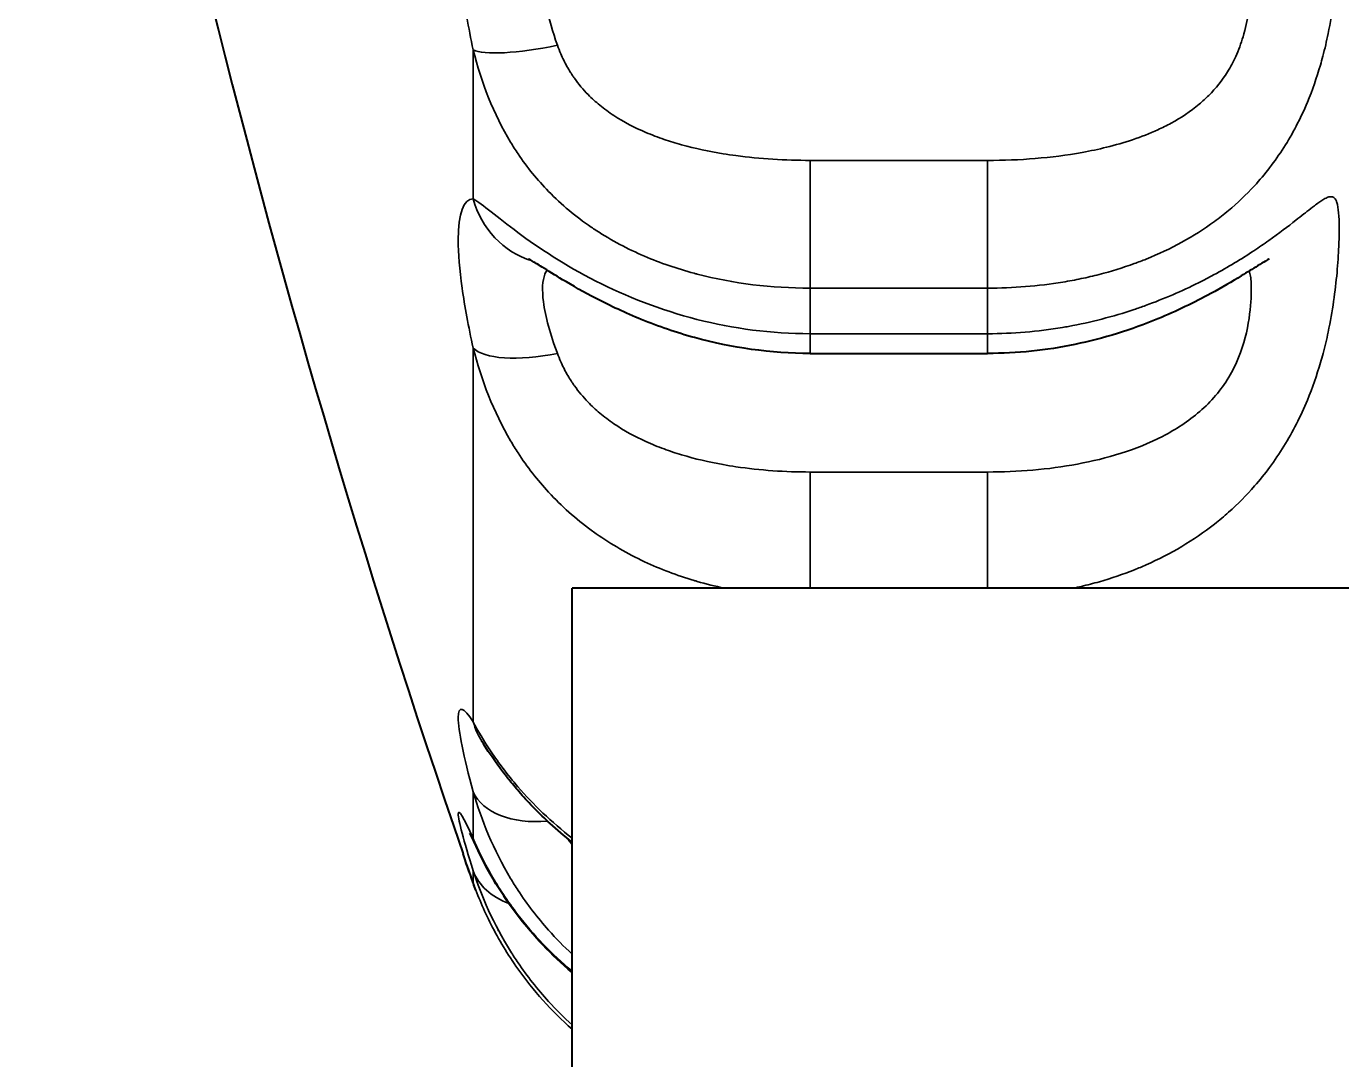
# Model space of a CAD drawing. Header units: millimetres. Extents: x 0 to 3364, y 0 to 2376.
# Drawn here: x 1916.31 to 1923.69, y 1267.05 to 1272.85 of the extents above; entities that cross this region are included whole.
import ezdxf

# ---------------------------------------------------------------- set-up
doc = ezdxf.new("R2010")
doc.units = ezdxf.units.MM
doc.header["$LTSCALE"] = 4
doc.layers.add('가시적인 것(ISO)', color=3, linetype='Continuous', lineweight=40, true_color=0x00ff00)
doc.layers.add('가시적인 좁은 것(ISO)', color=3, linetype='Continuous', lineweight=35, true_color=0x00ff00)

msp = doc.modelspace()

# ---------------------------------------------------------------- linework, layer by layer
at = {"layer": '가시적인 것(ISO)'}
for p, q in [((1920.7062, 1271.0154), (1921.7023, 1271.0154)), ((1929.3715, 1269.6988), (1919.3715, 1269.6988)), ((1919.3715, 1259.6988), (1919.3715, 1269.6988))]:
    msp.add_line(p, q, dxfattribs=at)
msp.add_arc((1972.5715, 1286.6988), 56.9, 188.59128, 198.96285, dxfattribs=at)
for points, knots in [([(1920.7062, 1271.0154), (1920.4874, 1271.0154), (1920.2657, 1271.0469), (1919.9555, 1271.1325), (1919.8551, 1271.1672), (1919.6707, 1271.2422), (1919.5851, 1271.2823), (1919.4385, 1271.3588), (1919.3751, 1271.3951), (1919.2757, 1271.4546), (1919.2362, 1271.4792), (1919.1791, 1271.5148), (1919.1595, 1271.5269), (1919.1377, 1271.5398), (1919.1318, 1271.5432), (1919.1277, 1271.5454), (1919.1273, 1271.5456), (1919.1271, 1271.5457)], [0, 0, 0, 0, 0.0656353, 0.0656353, 0.0982095, 0.0982095, 0.1284804, 0.1284804, 0.1542855, 0.1542855, 0.173745, 0.173745, 0.1877098, 0.1877098, 0.1954804, 0.1954804, 0.1987872, 0.1987872, 0.1987872, 0.1987872]), ([(1923.2813, 1271.5459), (1923.2813, 1271.5459), (1923.2804, 1271.5454), (1923.2753, 1271.5426), (1923.2687, 1271.5388), (1923.2485, 1271.5267), (1923.2332, 1271.5172), (1923.1897, 1271.4901), (1923.1586, 1271.4706), (1923.0737, 1271.4188), (1923.0158, 1271.3846), (1922.8631, 1271.3016), (1922.7624, 1271.2525), (1922.5109, 1271.1493), (1922.3529, 1271.0994), (1922.032, 1271.0328), (1921.8665, 1271.0154), (1921.7023, 1271.0154)], [0.0306113, 0.0306113, 0.0306113, 0.0306113, 0.0342883, 0.0342883, 0.0420992, 0.0420992, 0.0528561, 0.0528561, 0.0690836, 0.0690836, 0.0935516, 0.0935516, 0.1295756, 0.1295756, 0.1794674, 0.1794674, 0.2287519, 0.2287519, 0.2287519, 0.2287519]), ([(1919.3715, 1268.2742), (1919.3284, 1268.3081), (1919.2873, 1268.3429), (1919.1879, 1268.4336), (1919.1318, 1268.4908), (1919.0611, 1268.5709), (1919.0411, 1268.5948), (1919.0152, 1268.6268), (1919.0083, 1268.6355), (1918.9966, 1268.6505), (1918.9916, 1268.6569), (1918.9722, 1268.6823), (1918.9585, 1268.7009), (1918.9132, 1268.7642), (1918.8857, 1268.8065), (1918.8665, 1268.8368)], [0.14544772, 0.14544772, 0.14544772, 0.14544772, 0.16279719, 0.16279719, 0.18986861, 0.18986861, 0.20147896, 0.20147896, 0.20582867, 0.20582867, 0.20909073, 0.20909073, 0.21888486, 0.21888486, 0.24382078, 0.24382078, 0.24382078, 0.24382078]), ([(1918.833, 1268.2514), (1918.8238, 1268.2719), (1918.8158, 1268.2892), (1918.8038, 1268.3139), (1918.7995, 1268.3222), (1918.7982, 1268.3246), (1918.7981, 1268.3248), (1918.7981, 1268.3248)], [0, 0, 0, 0, 0.0150549, 0.0150549, 0.02897847, 0.02897847, 0.03118232, 0.03118232, 0.03118232, 0.03118232]), ([(1919.3715, 1267.543), (1919.2569, 1267.6404), (1919.1546, 1267.7483), (1919.0226, 1267.9189), (1918.9807, 1267.9806), (1918.8987, 1268.1155), (1918.8614, 1268.1883), (1918.833, 1268.2514)], [0.1455459, 0.1455459, 0.1455459, 0.1455459, 0.1918069, 0.1918069, 0.2178407, 0.2178407, 0.2508967, 0.2508967, 0.2508967, 0.2508967])]:
    msp.add_open_spline(points, degree=3, knots=knots, dxfattribs=at)
for points in [[(1919.0372, 1270.5067), (1919.0372, 1270.5067), (1919.0372, 1270.5067), (1919.0372, 1270.5067)], [(1918.8666, 1268.8368), (1918.865, 1268.8392), (1918.8642, 1268.8405), (1918.8642, 1268.8405)], [(1918.7595, 1268.2089), (1918.7595, 1268.2088), (1918.7595, 1268.2088), (1918.7595, 1268.2087)], [(1918.8178, 1268.0423), (1918.7939, 1268.1097), (1918.7743, 1268.1658), (1918.7596, 1268.2086)], [(1918.8315, 1268.0051), (1918.8267, 1268.0177), (1918.8222, 1268.0301), (1918.8178, 1268.0423)], [(1918.96, 1267.7758), (1918.9593, 1267.7769), (1918.9586, 1267.7781), (1918.9579, 1267.7793)]]:
    msp.add_open_spline(points, degree=3, dxfattribs=at)
at = {"layer": '가시적인 좁은 것(ISO)'}
for p, q in [((1918.8167, 1272.7181), (1918.8167, 1271.8824)), ((1920.7062, 1271.4032), (1920.7062, 1272.0983)), ((1920.7062, 1272.0983), (1921.7023, 1272.0983)), ((1921.7023, 1272.0983), (1921.7023, 1271.3818)), ((1920.7062, 1271.3818), (1920.7062, 1271.4032)), ((1921.7023, 1271.3818), (1920.7062, 1271.3818)), ((1920.7062, 1271.3818), (1920.7062, 1271.1261)), ((1921.7023, 1271.3818), (1921.7023, 1271.1261)), ((1920.7062, 1271.1261), (1921.7023, 1271.1261)), ((1920.7062, 1271.0154), (1920.7062, 1271.1261)), ((1921.7023, 1271.1261), (1921.7023, 1271.0154)), ((1918.8167, 1271.0459), (1918.8167, 1268.9481)), ((1920.7062, 1269.6988), (1920.7062, 1270.3503)), ((1920.7062, 1270.3503), (1921.7023, 1270.3503)), ((1921.7023, 1269.6988), (1921.7023, 1270.3503)), ((1918.8167, 1268.5555), (1918.8167, 1268.2946)), ((1918.8167, 1268.1129), (1918.8167, 1268.0454))]:
    msp.add_line(p, q, dxfattribs=at)
for centre, major_axis, ratio, start_param, end_param in [((1919.5755, 1272.671), (0.3003, -0.6501), 0.331793, 3.764099, 4.449038), ((1919.2891, 1272.8409), (-0.4889, -0.105), 0.189565, 0.222936, 1.530118), ((1919.2891, 1272.0126), (0.0021, -0.5), 0.978527, 4.971618, 5.984945), ((1919.2891, 1271.1834), (-0.4879, -0.1091), 0.329378, 0.190068, 1.497249), ((1919.2891, 1269.1041), (-0.4225, -0.2673), 0.922695, 6.018426, 6.283076), ((1919.2891, 1268.715), (-0.4825, -0.1311), 0.618064, 0.09724, 1.290584), ((1919.2891, 1268.4564), (-0.4561, -0.205), 0.864403, 6.176248, 6.283186), ((1919.2891, 1268.6137), (-0.4486, -0.2209), 0.884452, 0.280636, 0.281971), ((1919.2891, 1268.2763), (-0.4772, -0.1493), 0.723407, 0.041079, 0.756212), ((1919.2891, 1268.2094), (-0.4713, -0.1671), 0.787122, 6.274645, 6.283185), ((1919.2891, 1268.2422), (-0.4676, -0.1769), 0.812858, 0.199473, 0.200778), ((1919.2891, 1268.2763), (0.4772, 0.1493), 0.723406, 4.177701, 4.177885)]:
    msp.add_ellipse(centre, major_axis=major_axis, ratio=ratio, start_param=start_param, end_param=end_param, dxfattribs=at)
for points, knots in [([(1918.8167, 1272.7181), (1918.7897, 1272.8438), (1918.769, 1272.9637), (1918.7546, 1273.0777), (1918.7402, 1273.1917), (1918.7327, 1273.2949), (1918.7327, 1273.385), (1918.7326, 1273.5652), (1918.7627, 1273.6827), (1918.8167, 1273.7208)], [0, 0, 0, 0, 0.000387646, 0.000387646, 0.000387646, 0.000775291, 0.000775291, 0.000775291, 0.001550582, 0.001550582, 0.001550582, 0.001550582]), ([(1923.6743, 1273.4423), (1923.6743, 1273.4179), (1923.674, 1273.3916), (1923.6732, 1273.3641), (1923.6729, 1273.3504), (1923.6724, 1273.3363), (1923.6718, 1273.3219), (1923.6699, 1273.2714), (1923.6666, 1273.218), (1923.662, 1273.1621), (1923.6527, 1273.0516), (1923.637, 1272.9291), (1923.6125, 1272.81), (1923.6037, 1272.7674), (1923.5938, 1272.725), (1923.5827, 1272.6827), (1923.5782, 1272.6658), (1923.5735, 1272.6489), (1923.5686, 1272.632), (1923.5482, 1272.5616), (1923.524, 1272.492), (1923.4958, 1272.4244), (1923.4765, 1272.3784), (1923.4555, 1272.3336), (1923.4328, 1272.2902), (1923.3898, 1272.2079), (1923.3402, 1272.1298), (1923.284, 1272.0569), (1923.2568, 1272.0216), (1923.2282, 1271.9877), (1923.1984, 1271.9554), (1923.1528, 1271.9059), (1923.1042, 1271.8597), (1923.0527, 1271.8168), (1923.0276, 1271.7958), (1923.0017, 1271.7756), (1922.9752, 1271.7561), (1922.8574, 1271.6698), (1922.7294, 1271.6003), (1922.5916, 1271.5447), (1922.5696, 1271.5359), (1922.5474, 1271.5274), (1922.5251, 1271.5193), (1922.4606, 1271.4959), (1922.395, 1271.4757), (1922.3282, 1271.4585), (1922.2948, 1271.4499), (1922.2612, 1271.4421), (1922.2273, 1271.435), (1922.1933, 1271.4278), (1922.1591, 1271.4215), (1922.1246, 1271.4158), (1922.0556, 1271.4044), (1921.9855, 1271.3959), (1921.915, 1271.3902), (1921.8444, 1271.3846), (1921.7734, 1271.3818), (1921.7023, 1271.3818)], [0.003370896, 0.003370896, 0.003370896, 0.003370896, 0.00347593, 0.00347593, 0.00347593, 0.003528447, 0.003528447, 0.003528447, 0.003713695, 0.003713695, 0.003713695, 0.004080235, 0.004080235, 0.004080235, 0.004211168, 0.004211168, 0.004211168, 0.004263685, 0.004263685, 0.004263685, 0.00448226, 0.00448226, 0.00448226, 0.004631304, 0.004631304, 0.004631304, 0.004914149, 0.004914149, 0.004914149, 0.00505144, 0.00505144, 0.00505144, 0.005261508, 0.005261508, 0.005261508, 0.00536413, 0.00536413, 0.00536413, 0.005819028, 0.005819028, 0.005819028, 0.005891712, 0.005891712, 0.005891712, 0.00610178, 0.00610178, 0.00610178, 0.006206814, 0.006206814, 0.006206814, 0.006311848, 0.006311848, 0.006311848, 0.006521916, 0.006521916, 0.006521916, 0.006731984, 0.006731984, 0.006731984, 0.006731984]), ([(1921.7023, 1272.0983), (1921.8811, 1272.0983), (1922.0596, 1272.1115), (1922.2333, 1272.1431), (1922.2789, 1272.1514), (1922.3242, 1272.161), (1922.3693, 1272.1721), (1922.4687, 1272.1965), (1922.5644, 1272.2276), (1922.657, 1272.2701), (1922.6823, 1272.2817), (1922.7071, 1272.2941), (1922.7315, 1272.3074), (1922.7869, 1272.3377), (1922.8396, 1272.3725), (1922.8886, 1272.4135), (1922.9074, 1272.4292), (1922.9255, 1272.4457), (1922.9428, 1272.4631), (1922.9822, 1272.5027), (1923.0175, 1272.5467), (1923.0474, 1272.5945), (1923.0648, 1272.6222), (1923.0802, 1272.6511), (1923.0937, 1272.6807), (1923.1102, 1272.717), (1923.124, 1272.7545), (1923.1349, 1272.7919), (1923.1484, 1272.8374), (1923.158, 1272.8833), (1923.1648, 1272.9268), (1923.1676, 1272.9452), (1923.17, 1272.9633), (1923.172, 1272.9808), (1923.1787, 1273.0391), (1923.1813, 1273.0939), (1923.1813, 1273.1411)], [0, 0, 0, 0, 0.000535897, 0.000535897, 0.000535897, 0.000676587, 0.000676587, 0.000676587, 0.000986833, 0.000986833, 0.000986833, 0.001071795, 0.001071795, 0.001071795, 0.001265373, 0.001265373, 0.001265373, 0.001339743, 0.001339743, 0.001339743, 0.001509314, 0.001509314, 0.001509314, 0.001607692, 0.001607692, 0.001607692, 0.001728417, 0.001728417, 0.001728417, 0.00187564, 0.00187564, 0.00187564, 0.001937837, 0.001937837, 0.001937837, 0.002143589, 0.002143589, 0.002143589, 0.002143589]), ([(1920.7062, 1271.3818), (1920.4894, 1271.3818), (1920.2784, 1271.407), (1920.0733, 1271.4604), (1920.0676, 1271.4619), (1920.062, 1271.4634), (1920.0564, 1271.4649), (1919.9596, 1271.4909), (1919.8667, 1271.5226), (1919.7772, 1271.561), (1919.6826, 1271.6015), (1919.5921, 1271.6495), (1919.5062, 1271.7056), (1919.497, 1271.7117), (1919.4878, 1271.7178), (1919.4787, 1271.724), (1919.3921, 1271.783), (1919.3122, 1271.8497), (1919.2395, 1271.9243), (1919.1772, 1271.9882), (1919.1193, 1272.0593), (1919.0682, 1272.1348), (1919.0609, 1272.1456), (1919.0537, 1272.1564), (1919.0467, 1272.1674), (1919.0397, 1272.1784), (1919.0328, 1272.1895), (1919.026, 1272.2007), (1918.9314, 1272.3572), (1918.8617, 1272.5358), (1918.8167, 1272.7181)], [0, 0, 0, 0, 0.000641191, 0.000641191, 0.000641191, 0.00065882, 0.00065882, 0.00065882, 0.000961786, 0.000961786, 0.000961786, 0.001282382, 0.001282382, 0.001282382, 0.001316763, 0.001316763, 0.001316763, 0.001643352, 0.001643352, 0.001643352, 0.001923573, 0.001923573, 0.001923573, 0.001963585, 0.001963585, 0.001963585, 0.002003722, 0.002003722, 0.002003722, 0.002564764, 0.002564764, 0.002564764, 0.002564764]), ([(1919.2891, 1272.744), (1919.2949, 1272.728), (1919.3012, 1272.7119), (1919.3081, 1272.696), (1919.3184, 1272.6721), (1919.33, 1272.6485), (1919.3428, 1272.6256), (1919.3492, 1272.6141), (1919.3559, 1272.6028), (1919.3629, 1272.5917), (1919.3664, 1272.5862), (1919.3699, 1272.5807), (1919.3735, 1272.5752), (1919.3772, 1272.5698), (1919.3809, 1272.5644), (1919.3846, 1272.5591), (1919.4078, 1272.5264), (1919.4335, 1272.4957), (1919.4615, 1272.4672), (1919.482, 1272.4464), (1919.5038, 1272.4266), (1919.5264, 1272.4081), (1919.5521, 1272.387), (1919.5788, 1272.3676), (1919.6062, 1272.3497), (1919.6628, 1272.3127), (1919.7229, 1272.2817), (1919.7856, 1272.255), (1919.8192, 1272.2407), (1919.8531, 1272.2279), (1919.8875, 1272.2161), (1919.9198, 1272.2051), (1919.9526, 1272.1951), (1919.9856, 1272.1859), (1920.062, 1272.1648), (1920.1394, 1272.1486), (1920.2188, 1272.1357), (1920.2425, 1272.1319), (1920.2662, 1272.1284), (1920.2899, 1272.1252), (1920.4274, 1272.1066), (1920.5662, 1272.0983), (1920.7062, 1272.0983)], [0.002610222, 0.002610222, 0.002610222, 0.002610222, 0.002662712, 0.002662712, 0.002662712, 0.002741446, 0.002741446, 0.002741446, 0.002780813, 0.002780813, 0.002780813, 0.002800497, 0.002800497, 0.002800497, 0.00282018, 0.00282018, 0.00282018, 0.002941456, 0.002941456, 0.002941456, 0.003030138, 0.003030138, 0.003030138, 0.003130664, 0.003130664, 0.003130664, 0.00333862, 0.00333862, 0.00333862, 0.003450054, 0.003450054, 0.003450054, 0.003555033, 0.003555033, 0.003555033, 0.003797578, 0.003797578, 0.003797578, 0.00386997, 0.00386997, 0.00386997, 0.004289886, 0.004289886, 0.004289886, 0.004289886]), ([(1918.8167, 1271.0459), (1918.7897, 1271.1666), (1918.769, 1271.2787), (1918.7546, 1271.3822), (1918.7402, 1271.4858), (1918.7327, 1271.5762), (1918.7327, 1271.6514), (1918.7326, 1271.8018), (1918.7627, 1271.8822), (1918.8167, 1271.8824)], [0, 0, 0, 0, 0.000387646, 0.000387646, 0.000387646, 0.000775291, 0.000775291, 0.000775291, 0.001550582, 0.001550582, 0.001550582, 0.001550582]), ([(1918.8167, 1271.8824), (1918.8423, 1271.8683), (1918.8758, 1271.8425), (1918.9593, 1271.7767), (1919.0089, 1271.7371), (1919.1839, 1271.6071), (1919.3331, 1271.5085), (1919.675, 1271.3346), (1919.8687, 1271.2585), (1920.2745, 1271.1547), (1920.4898, 1271.1261), (1920.7062, 1271.1261)], [0.004174723, 0.004174723, 0.004174723, 0.004174723, 0.004494381, 0.004494381, 0.004814039, 0.004814039, 0.005453354, 0.005453354, 0.006092669, 0.006092669, 0.006731984, 0.006731984, 0.006731984, 0.006731984]), ([(1921.7023, 1271.1261), (1921.8445, 1271.1261), (1921.9842, 1271.1381), (1922.1215, 1271.1611), (1922.1331, 1271.163), (1922.1447, 1271.165), (1922.1563, 1271.1671), (1922.2816, 1271.1899), (1922.4058, 1271.2224), (1922.5233, 1271.2616), (1922.5449, 1271.2688), (1922.5664, 1271.2763), (1922.5876, 1271.284), (1922.6919, 1271.3218), (1922.7916, 1271.3651), (1922.886, 1271.4122), (1922.9145, 1271.4265), (1922.9425, 1271.4411), (1922.97, 1271.456), (1923.0518, 1271.5002), (1923.1268, 1271.5459), (1923.1953, 1271.5912), (1923.2245, 1271.6105), (1923.2525, 1271.6298), (1923.2794, 1271.6489), (1923.3367, 1271.6895), (1923.387, 1271.7279), (1923.4307, 1271.7621), (1923.4468, 1271.7747), (1923.462, 1271.7867), (1923.4764, 1271.7981), (1923.4819, 1271.8024), (1923.4874, 1271.8067), (1923.4926, 1271.8109), (1923.5079, 1271.8229), (1923.522, 1271.8339), (1923.535, 1271.8438), (1923.5438, 1271.8504), (1923.552, 1271.8565), (1923.5598, 1271.8619), (1923.5676, 1271.8674), (1923.5748, 1271.8723), (1923.5816, 1271.8765), (1923.5907, 1271.8821), (1923.599, 1271.8865), (1923.6065, 1271.8896), (1923.6081, 1271.8902), (1923.6096, 1271.8908), (1923.6111, 1271.8914), (1923.615, 1271.8927), (1923.6186, 1271.8936), (1923.6221, 1271.8942), (1923.6293, 1271.8953), (1923.6355, 1271.8946), (1923.641, 1271.8919), (1923.6437, 1271.8906), (1923.6462, 1271.8887), (1923.6485, 1271.8864), (1923.6508, 1271.884), (1923.6529, 1271.8811), (1923.6548, 1271.8777), (1923.6573, 1271.8733), (1923.6596, 1271.868), (1923.6615, 1271.8617), (1923.6704, 1271.8334), (1923.6742, 1271.7854), (1923.6743, 1271.7189), (1923.6743, 1271.6986), (1923.674, 1271.6764), (1923.6733, 1271.6527), (1923.673, 1271.6408), (1923.6725, 1271.6286), (1923.672, 1271.616), (1923.67, 1271.5706), (1923.6667, 1271.5213), (1923.662, 1271.4688), (1923.6527, 1271.3674), (1923.637, 1271.2511), (1923.6125, 1271.1355), (1923.604, 1271.0954), (1923.5944, 1271.0551), (1923.5836, 1271.0146), (1923.5791, 1270.9979), (1923.5745, 1270.9812), (1923.5696, 1270.9645), (1923.5489, 1270.8937), (1923.5244, 1270.8229), (1923.4958, 1270.7536), (1923.4769, 1270.7081), (1923.4564, 1270.6634), (1923.4342, 1270.62), (1923.3909, 1270.5349), (1923.3408, 1270.4533), (1923.284, 1270.3765), (1923.2573, 1270.3403), (1923.2292, 1270.3055), (1923.2, 1270.272), (1923.1544, 1270.2198), (1923.1057, 1270.1707), (1923.0543, 1270.1248), (1923.0287, 1270.102), (1923.0023, 1270.0799), (1922.9752, 1270.0586), (1922.8574, 1269.9661), (1922.7294, 1269.8904), (1922.5916, 1269.8296), (1922.57, 1269.82), (1922.5482, 1269.8109), (1922.5262, 1269.8021), (1922.4617, 1269.7763), (1922.3959, 1269.7539), (1922.3291, 1269.7348), (1922.2957, 1269.7253), (1922.262, 1269.7166), (1922.228, 1269.7086), (1922.2133, 1269.7052), (1922.1985, 1269.7019), (1922.1837, 1269.6988)], [0, 0, 0, 0, 0.000420749, 0.000420749, 0.000420749, 0.000456315, 0.000456315, 0.000456315, 0.000841498, 0.000841498, 0.000841498, 0.000912616, 0.000912616, 0.000912616, 0.001262247, 0.001262247, 0.001262247, 0.001368007, 0.001368007, 0.001368007, 0.001682996, 0.001682996, 0.001682996, 0.001817418, 0.001817418, 0.001817418, 0.002103745, 0.002103745, 0.002103745, 0.002208932, 0.002208932, 0.002208932, 0.002249619, 0.002249619, 0.002249619, 0.002366713, 0.002366713, 0.002366713, 0.002445604, 0.002445604, 0.002445604, 0.002524494, 0.002524494, 0.002524494, 0.002629681, 0.002629681, 0.002629681, 0.002651956, 0.002651956, 0.002651956, 0.002708572, 0.002708572, 0.002708572, 0.002826907, 0.002826907, 0.002826907, 0.002886075, 0.002886075, 0.002886075, 0.002945243, 0.002945243, 0.002945243, 0.003021559, 0.003021559, 0.003021559, 0.003365992, 0.003365992, 0.003365992, 0.003471179, 0.003471179, 0.003471179, 0.003523773, 0.003523773, 0.003523773, 0.003713713, 0.003713713, 0.003713713, 0.004080236, 0.004080236, 0.004080236, 0.00420749, 0.00420749, 0.00420749, 0.004260084, 0.004260084, 0.004260084, 0.004482243, 0.004482243, 0.004482243, 0.004628239, 0.004628239, 0.004628239, 0.004914142, 0.004914142, 0.004914142, 0.005048988, 0.005048988, 0.005048988, 0.005259363, 0.005259363, 0.005259363, 0.005364122, 0.005364122, 0.005364122, 0.005819028, 0.005819028, 0.005819028, 0.005890486, 0.005890486, 0.005890486, 0.006100861, 0.006100861, 0.006100861, 0.006206048, 0.006206048, 0.006206048, 0.006251551, 0.006251551, 0.006251551, 0.006251551]), ([(1919.2306, 1271.4827), (1919.226, 1271.4762), (1919.2219, 1271.4686), (1919.2049, 1271.4249), (1919.2022, 1271.3711), (1919.2108, 1271.305)], [0.0002188822, 0.0002188822, 0.0002188822, 0.0002188822, 0.0002903742, 0.0002903742, 0.0005807483, 0.0005807483, 0.0005807483, 0.0005807483]), ([(1923.1788, 1271.3049), (1923.1806, 1271.331), (1923.1813, 1271.355), (1923.1813, 1271.3765), (1923.1813, 1271.4087), (1923.1795, 1271.436), (1923.1751, 1271.4573), (1923.1741, 1271.4621), (1923.173, 1271.4665), (1923.1717, 1271.4707), (1923.171, 1271.473), (1923.1703, 1271.4753), (1923.1694, 1271.4774)], [0.0020324803, 0.0020324803, 0.0020324803, 0.0020324803, 0.0021454025, 0.0021454025, 0.0021454025, 0.002314656, 0.002314656, 0.002314656, 0.0023524068, 0.0023524068, 0.0023524068, 0.0023739528, 0.0023739528, 0.0023739528, 0.0023739528]), ([(1919.2108, 1271.305), (1919.2161, 1271.2641), (1919.2259, 1271.2176), (1919.2524, 1271.12), (1919.2691, 1271.0687), (1919.2891, 1271.0151)], [0.0005807483, 0.0005807483, 0.0005807483, 0.0005807483, 0.0007599574, 0.0007599574, 0.0009391665, 0.0009391665, 0.0009391665, 0.0009391665]), ([(1921.7023, 1270.3503), (1921.8718, 1270.3503), (1922.0411, 1270.3641), (1922.3714, 1270.4258), (1922.5334, 1270.4732), (1922.7579, 1270.5889), (1922.8281, 1270.6343), (1922.9562, 1270.7455), (1923.0114, 1270.8095), (1923.0984, 1270.9534), (1923.1282, 1271.0302), (1923.1663, 1271.1786), (1923.1747, 1271.2463), (1923.1787, 1271.305)], [0, 0, 0, 0, 0.00050812, 0.00050812, 0.00101624, 0.00101624, 0.0012703, 0.0012703, 0.00152436, 0.00152436, 0.00177842, 0.00177842, 0.00203248, 0.00203248, 0.00203248, 0.00203248]), ([(1920.2248, 1269.6988), (1920.174, 1269.7096), (1920.1234, 1269.7222), (1920.0733, 1269.7367), (1920.0676, 1269.7383), (1920.062, 1269.74), (1920.0564, 1269.7417), (1919.9596, 1269.7704), (1919.8667, 1269.8054), (1919.7772, 1269.8474), (1919.6826, 1269.8918), (1919.5921, 1269.9439), (1919.5062, 1270.0044), (1919.497, 1270.0109), (1919.4878, 1270.0174), (1919.4787, 1270.0241), (1919.3921, 1270.0876), (1919.3122, 1270.1587), (1919.2395, 1270.2374), (1919.1772, 1270.3049), (1919.1193, 1270.3792), (1919.0682, 1270.4574), (1919.0609, 1270.4685), (1919.0537, 1270.4798), (1919.0467, 1270.4911), (1919.0397, 1270.5025), (1919.0328, 1270.5139), (1919.026, 1270.5255), (1918.9314, 1270.6865), (1918.8617, 1270.8671), (1918.8167, 1271.0459)], [0.000484384, 0.000484384, 0.000484384, 0.000484384, 0.000641191, 0.000641191, 0.000641191, 0.00065882, 0.00065882, 0.00065882, 0.000961786, 0.000961786, 0.000961786, 0.001282382, 0.001282382, 0.001282382, 0.001316763, 0.001316763, 0.001316763, 0.001643352, 0.001643352, 0.001643352, 0.001923573, 0.001923573, 0.001923573, 0.001963585, 0.001963585, 0.001963585, 0.002003722, 0.002003722, 0.002003722, 0.002564764, 0.002564764, 0.002564764, 0.002564764]), ([(1919.2891, 1271.0151), (1919.2949, 1270.9997), (1919.3012, 1270.9842), (1919.3081, 1270.9687), (1919.3184, 1270.9455), (1919.33, 1270.9225), (1919.3428, 1270.8999), (1919.3492, 1270.8886), (1919.3559, 1270.8775), (1919.3629, 1270.8665), (1919.3664, 1270.861), (1919.3699, 1270.8556), (1919.3735, 1270.8502), (1919.3772, 1270.8448), (1919.3809, 1270.8394), (1919.3846, 1270.8341), (1919.4078, 1270.8015), (1919.4335, 1270.7706), (1919.4615, 1270.7417), (1919.482, 1270.7205), (1919.5038, 1270.7003), (1919.5264, 1270.6813), (1919.5521, 1270.6596), (1919.5788, 1270.6395), (1919.6062, 1270.6209), (1919.6628, 1270.5824), (1919.7229, 1270.5496), (1919.7856, 1270.5212), (1919.8192, 1270.506), (1919.8531, 1270.4922), (1919.8875, 1270.4796), (1919.9198, 1270.4677), (1919.9526, 1270.4568), (1919.9856, 1270.4469), (1920.062, 1270.424), (1920.1394, 1270.4061), (1920.2188, 1270.3919), (1920.2425, 1270.3877), (1920.2662, 1270.3838), (1920.2899, 1270.3802), (1920.4274, 1270.3596), (1920.5662, 1270.3503), (1920.7062, 1270.3503)], [0.002610222, 0.002610222, 0.002610222, 0.002610222, 0.002662712, 0.002662712, 0.002662712, 0.002741446, 0.002741446, 0.002741446, 0.002780813, 0.002780813, 0.002780813, 0.002800497, 0.002800497, 0.002800497, 0.00282018, 0.00282018, 0.00282018, 0.002941456, 0.002941456, 0.002941456, 0.003030138, 0.003030138, 0.003030138, 0.003130664, 0.003130664, 0.003130664, 0.00333862, 0.00333862, 0.00333862, 0.003450054, 0.003450054, 0.003450054, 0.003555033, 0.003555033, 0.003555033, 0.003797578, 0.003797578, 0.003797578, 0.00386997, 0.00386997, 0.00386997, 0.004289886, 0.004289886, 0.004289886, 0.004289886]), ([(1918.8167, 1268.5555), (1918.7897, 1268.6549), (1918.769, 1268.7404), (1918.7546, 1268.8118), (1918.7402, 1268.8832), (1918.7327, 1268.9375), (1918.7327, 1268.9728), (1918.7326, 1269.0435), (1918.7627, 1269.0335), (1918.8167, 1268.9481)], [0, 0, 0, 0, 0.000387646, 0.000387646, 0.000387646, 0.000775291, 0.000775291, 0.000775291, 0.001550582, 0.001550582, 0.001550582, 0.001550582]), ([(1918.8167, 1268.9481), (1918.8423, 1268.9006), (1918.8758, 1268.8427), (1918.9593, 1268.7182), (1919.0089, 1268.6521), (1919.1526, 1268.486), (1919.2555, 1268.3869), (1919.3715, 1268.2961)], [0.004174723, 0.004174723, 0.004174723, 0.004174723, 0.004494381, 0.004494381, 0.004814039, 0.004814039, 0.005281988, 0.005281988, 0.005281988, 0.005281988]), ([(1919.3715, 1267.6465), (1919.3252, 1267.689), (1919.2812, 1267.7336), (1919.2395, 1267.7803), (1919.1772, 1267.8502), (1919.1193, 1267.9259), (1919.0682, 1268.0037), (1919.0609, 1268.0148), (1919.0537, 1268.026), (1919.0467, 1268.0372), (1919.0397, 1268.0484), (1919.0328, 1268.0597), (1919.026, 1268.071), (1918.9314, 1268.2293), (1918.8617, 1268.3995), (1918.8167, 1268.5555)], [0.001456244, 0.001456244, 0.001456244, 0.001456244, 0.001643352, 0.001643352, 0.001643352, 0.001923573, 0.001923573, 0.001923573, 0.001963585, 0.001963585, 0.001963585, 0.002003722, 0.002003722, 0.002003722, 0.002564764, 0.002564764, 0.002564764, 0.002564764]), ([(1918.8167, 1268.1129), (1918.7897, 1268.1993), (1918.769, 1268.2697), (1918.7546, 1268.3244), (1918.7402, 1268.379), (1918.7327, 1268.4153), (1918.7327, 1268.4317), (1918.7326, 1268.4645), (1918.7627, 1268.4148), (1918.8167, 1268.2946)], [0, 0, 0, 0, 0.000387646, 0.000387646, 0.000387646, 0.000775291, 0.000775291, 0.000775291, 0.001550582, 0.001550582, 0.001550582, 0.001550582]), ([(1918.8167, 1268.2946), (1918.8423, 1268.234), (1918.8758, 1268.164), (1918.9593, 1268.0181), (1919.0089, 1267.9427), (1919.1526, 1267.7563), (1919.2555, 1267.6479), (1919.3715, 1267.5498)], [0.004174723, 0.004174723, 0.004174723, 0.004174723, 0.004494381, 0.004494381, 0.004814039, 0.004814039, 0.005281988, 0.005281988, 0.005281988, 0.005281988]), ([(1919.3481, 1268.2928), (1919.3529, 1268.2856), (1919.3578, 1268.2784), (1919.3629, 1268.2712), (1919.3657, 1268.2672), (1919.3686, 1268.2633), (1919.3715, 1268.2593)], [0.00275215863, 0.00275215863, 0.00275215863, 0.00275215863, 0.0027808132, 0.0027808132, 0.0027808132, 0.00279677629, 0.00279677629, 0.00279677629, 0.00279677629]), ([(1919.3715, 1267.249), (1919.3252, 1267.291), (1919.2812, 1267.3349), (1919.2395, 1267.3806), (1919.1772, 1267.449), (1919.1193, 1267.5225), (1919.0682, 1267.5974), (1919.0609, 1267.6081), (1919.0537, 1267.6188), (1919.0467, 1267.6295), (1919.0397, 1267.6403), (1919.0328, 1267.6511), (1919.026, 1267.6619), (1918.9314, 1267.8132), (1918.8617, 1267.9726), (1918.8167, 1268.1129)], [0.001456244, 0.001456244, 0.001456244, 0.001456244, 0.001643352, 0.001643352, 0.001643352, 0.001923573, 0.001923573, 0.001923573, 0.001963585, 0.001963585, 0.001963585, 0.002003722, 0.002003722, 0.002003722, 0.002564764, 0.002564764, 0.002564764, 0.002564764]), ([(1918.8167, 1268.0454), (1918.8423, 1267.9731), (1918.8758, 1267.8925), (1918.9593, 1267.7284), (1919.0089, 1267.6453), (1919.1526, 1267.4428), (1919.2555, 1267.3274), (1919.3715, 1267.2241)], [0.004174723, 0.004174723, 0.004174723, 0.004174723, 0.004494381, 0.004494381, 0.004814039, 0.004814039, 0.005281988, 0.005281988, 0.005281988, 0.005281988])]:
    msp.add_open_spline(points, degree=3, knots=knots, dxfattribs=at)
msp.add_open_spline([(1918.7595, 1268.2087), (1918.7735, 1268.1679), (1918.7928, 1268.113), (1918.8167, 1268.0454)], degree=3, dxfattribs=at)

doc.saveas('drawing.dxf')
